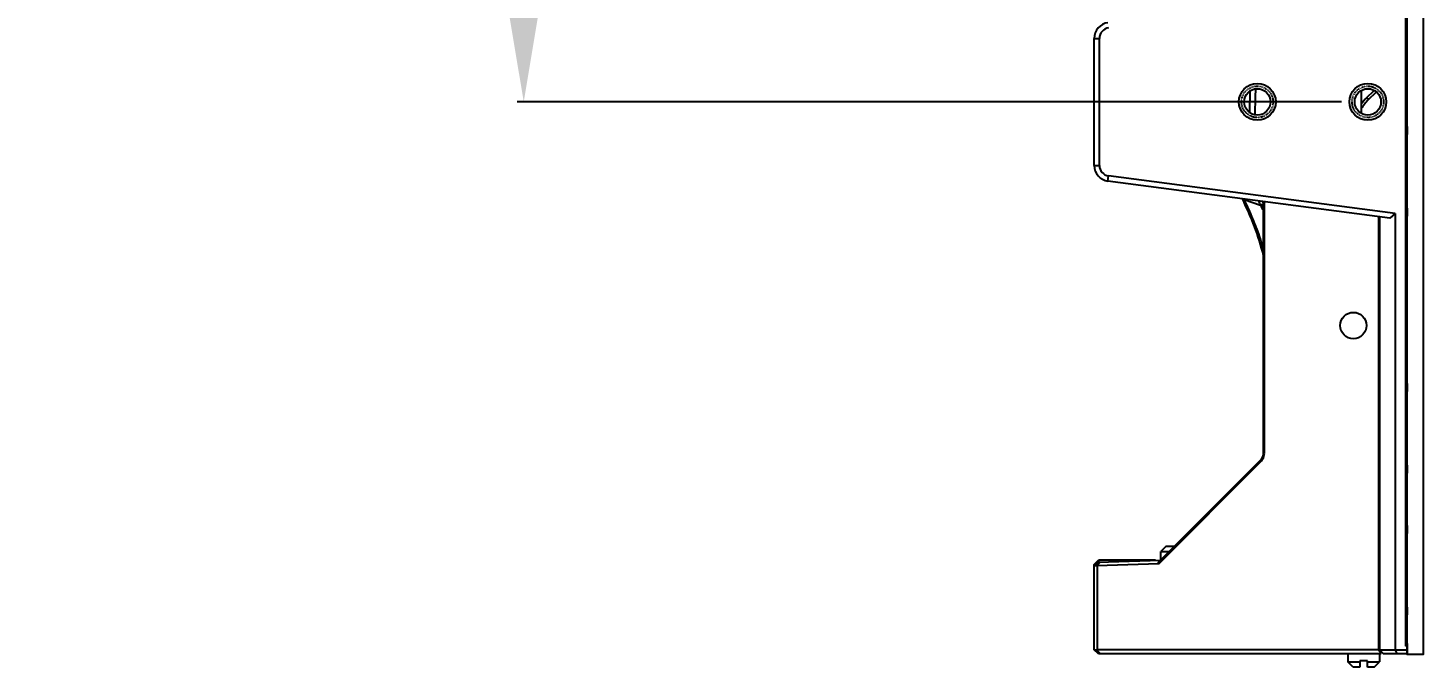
# Model space of a CAD drawing. Header units: millimetres. Extents: x -1070 to 42146, y 1440 to 12921.
# Drawn here: x 5023 to 5288.1, y 2765.4 to 2886.9 of the extents above; entities that cross this region are included whole.
import ezdxf

# ---------------------------------------------------------------- set-up
doc = ezdxf.new("R2010")
doc.units = ezdxf.units.MM
doc.linetypes.add('HIDDEN', pattern=[0.2, 0.1, -0.1])
for name, color, linetype in [('DIM', 4, 'Continuous'), ('DW-PLUS-XIANGTI实线CONTINUOUS', 7, 'Continuous'), ('DW-PLUS-XIANGTI隐藏线HIDDEN', 7, 'Continuous'), ('HOLDER-001实线CONTINUOUS', 7, 'Continuous')]:
    doc.layers.add(name, color=color, linetype=linetype)
doc.styles.get("Standard").update_dxf_attribs({"font": 'arial.ttf'})
doc.dimstyles.new('ISO-200', dxfattribs={"dimtxt": 30, "dimasz": 25, "dimexe": 1.25, "dimexo": 5, "dimgap": 5, "dimtad": 1, "dimtoh": 1, "dimdec": 1, "dimdsep": 46, "dimtxsty": 'Standard', "dimcen": 2.5, "dimadec": 0, "dimazin": 0, "dimtfac": 1, "dimtdec": 1, "dimtmove": 0, "dimatfit": 3, "dimfxl": 1, "dimarcsym": 0})

# ---------------------------------------------------------------- blocks, each defined once
blk = doc.blocks.new('*D136')
at = {"layer": 'Defpoints', "color": 0, "transparency": 16777216}
for p in [(5277.61, 3662.83), (5117.23, 2872.83), (5277.61, 2872.83)]:
    blk.add_point(p, dxfattribs=at)
at = {"layer": 'DIM', "color": 0, "lineweight": -2, "transparency": 16777216}
for p, q in [((5272.61, 3662.83), (5115.98, 3662.83)), ((5117.23, 3637.83), (5117.23, 2897.83)), ((5272.61, 2872.83), (5115.98, 2872.83))]:
    blk.add_line(p, q, dxfattribs=at)
at = {"layer": 'DIM', "color": 0, "transparency": 16777216}
for points in [[(5113.06, 3637.83), (5121.4, 3637.83), (5117.23, 3662.83)], [(5113.06, 2897.83), (5121.4, 2897.83), (5117.23, 2872.83)]]:
    blk.add_solid(points, dxfattribs=at)
at = {"layer": 'DIM', "color": 0, "lineweight": -3, "transparency": 16777216, "insert": (5092.81, 3267.83), "char_height": 30, "attachment_point": 5, "rotation": 90}
blk.add_mtext('790 [2\'-7 1/8"]', dxfattribs=at)

msp = doc.modelspace()

# ---------------------------------------------------------------- linework, layer by layer
at = {"color": 1, "lineweight": -3}
msp.add_lwpolyline([(5285.109, 3767.826), (5288.109, 3767.826), (5288.109, 2767.826), (5285.109, 2767.826)], close=True, dxfattribs=at)
at = {"layer": 'DW-PLUS-XIANGTI实线CONTINUOUS', "color": 7, "lineweight": -3}
for p, q in [((5284.809, 2769.426), (5284.809, 2892.326)), ((5225.609, 2884.901), (5226.609, 2884.901)), ((5225.609, 2860.751), (5225.609, 2884.901)), ((5226.609, 2860.751), (5226.609, 2884.901)), ((5276.409, 2870.647), (5276.409, 2875.004)), ((5277.384, 2873.608), (5278.786, 2875.01)), ((5277.384, 2873.608), (5277.738, 2873.255)), ((5277.738, 2873.255), (5279.166, 2874.683)), ((5285.109, 2868.106), (5284.809, 2868.106)), ((5285.109, 2867.607), (5284.809, 2867.607)), ((5285.109, 2867.106), (5284.809, 2867.106)), ((5285.109, 2866.606), (5284.809, 2866.606)), ((5285.109, 2868.123), (5285.109, 2866.607)), ((5225.609, 2860.751), (5226.609, 2860.751)), ((5228.217, 2857.776), (5228.348, 2858.768)), ((5281.809, 2850.721), (5228.217, 2857.776)), ((5282.809, 2851.598), (5228.348, 2858.768)), ((5254.156, 2854.151), (5254.089, 2854.288)), ((5254.092, 2854.284), (5257.234, 2853.195)), ((5254.224, 2854.014), (5254.156, 2854.151)), ((5257.809, 2806.158), (5257.809, 2853.88)), ((5257.95, 2806.158), (5257.95, 2853.862)), ((5285.109, 2852.639), (5284.809, 2852.639)), ((5285.109, 2852.638), (5285.109, 2851.123)), ((5279.604, 2851.011), (5279.604, 2768.726)), ((5279.809, 2850.984), (5279.809, 2768.726)), ((5282.809, 2851.598), (5281.809, 2850.721)), ((5282.809, 2851.598), (5282.809, 2768.726)), ((5285.109, 2852.139), (5284.809, 2852.139)), ((5285.109, 2851.638), (5284.809, 2851.638)), ((5285.109, 2851.139), (5284.809, 2851.139)), ((5285.109, 2819.278), (5284.809, 2819.278)), ((5285.109, 2818.779), (5284.809, 2818.779)), ((5285.109, 2818.278), (5284.809, 2818.278)), ((5285.109, 2819.295), (5285.109, 2817.779)), ((5285.109, 2817.778), (5284.809, 2817.778)), ((5237.785, 2785.306), (5257.223, 2804.744)), ((5257.223, 2804.744), (5257.223, 2804.402)), ((5257.809, 2806.158), (5257.95, 2806.158)), ((5237.888, 2785.068), (5257.223, 2804.402)), ((5285.109, 2803.811), (5284.809, 2803.811)), ((5285.109, 2803.311), (5284.809, 2803.311)), ((5285.109, 2802.81), (5284.809, 2802.81)), ((5285.109, 2802.311), (5284.809, 2802.311)), ((5285.109, 2803.81), (5285.109, 2802.295)), ((5285.109, 2792.309), (5284.809, 2792.309)), ((5285.109, 2791.81), (5284.809, 2791.81)), ((5285.109, 2792.326), (5285.109, 2790.81)), ((5285.109, 2791.309), (5284.809, 2791.309)), ((5285.109, 2790.809), (5284.809, 2790.809)), ((5239.309, 2788.376), (5238.309, 2787.376)), ((5238.309, 2787.376), (5239.855, 2787.376)), ((5238.309, 2785.763), (5238.309, 2787.376)), ((5239.309, 2788.376), (5240.855, 2788.376)), ((5225.609, 2784.927), (5226.407, 2785.726)), ((5225.609, 2784.547), (5226.381, 2785.346)), ((5225.609, 2768.726), (5225.609, 2784.927)), ((5226.174, 2784.659), (5225.741, 2784.684)), ((5226.776, 2785.36), (5226.096, 2784.656)), ((5237.888, 2785.068), (5226.096, 2784.656)), ((5226.174, 2784.659), (5226.174, 2768.726)), ((5226.381, 2785.346), (5238.24, 2785.761)), ((5237.238, 2785.726), (5226.407, 2785.726)), ((5226.407, 2785.726), (5226.409, 2785.347)), ((5237.888, 2785.068), (5237.785, 2785.306)), ((5285.109, 2776.843), (5284.809, 2776.843)), ((5285.109, 2776.343), (5284.809, 2776.343)), ((5285.109, 2775.842), (5284.809, 2775.842)), ((5285.109, 2776.842), (5285.109, 2775.326)), ((5285.109, 2775.342), (5284.809, 2775.342)), ((5226.409, 2767.926), (5225.609, 2768.726)), ((5226.092, 2768.643), (5225.692, 2768.643)), ((5226.174, 2768.726), (5226.092, 2768.643)), ((5226.809, 2767.926), (5226.092, 2768.643)), ((5279.715, 2768.726), (5226.174, 2768.726)), ((5280.169, 2767.926), (5226.409, 2767.926)), ((5280.169, 2767.926), (5279.604, 2768.726)), ((5279.809, 2768.726), (5285.109, 2768.726)), ((5279.809, 2768.726), (5280.609, 2767.926)), ((5285.109, 2767.926), (5280.609, 2767.926)), ((5282.809, 2768.726), (5283.14, 2767.926)), ((5285.109, 2769.926), (5284.809, 2769.926)), ((5285.109, 2769.426), (5284.809, 2769.426)), ((5285.109, 2769.926), (5285.109, 2767.926))]:
    msp.add_line(p, q, dxfattribs=at)
at = {"layer": 'DW-PLUS-XIANGTI实线CONTINUOUS', "color": 5, "lineweight": -3}
for centre in [(5256.609, 2872.826), (5277.609, 2872.826)]:
    msp.add_circle(centre, 3.5, dxfattribs=at)
at = {"layer": 'DW-PLUS-XIANGTI实线CONTINUOUS', "color": 7, "lineweight": -3}
for centre in [(5256.609, 2872.826), (5277.609, 2872.826)]:
    msp.add_circle(centre, 2.5, dxfattribs=at)
for centre, radius, start, end in [((5228.609, 2884.901), 3, 97.5, 180), ((5228.609, 2884.901), 2, 97.5, 180), ((5488.111, 2868.792), 232.989, 178.51609, 179.51927), ((5483.988, 2867.689), 227.858, 178.10506, 178.57555), ((5284.809, 2866.184), 10.5, 135, 143.77659), ((5444.413, 2868.593), 188.272, 178.55119, 179.44109), ((5284.809, 2866.184), 10, 135, 147.54352), ((5228.609, 2860.751), 3, 180, 262.5), ((5228.609, 2860.751), 2, 180, 262.5), ((5204.609, 2829.727), 55, 14.67632, 26.65168), ((5205.034, 2829.389), 55.009, 24.79454, 26.59226), ((5205.104, 2829.421), 54.932, 20.58498, 24.79473), ((5268.938, 2859.87), 13.471, 205.77242, 206.44483), ((5212.635, 2828.338), 51.061, 27.74104, 29.13492), ((5269.827, 2859.685), 13.526, 205.28225, 207.26947), ((5205.238, 2829.474), 54.788, 16.30986, 20.58339), ((5204.609, 2829.727), 55, 14.67632, 18.09142), ((5255.809, 2806.158), 2, 315, 0), ((5255.399, 2806.175), 2.552, 345.02296, 355.90149), ((5255.55, 2806.163), 2.4, 355.92506, 359.87799)]:
    msp.add_arc(centre, radius, start, end, dxfattribs=at)
msp.add_ellipse((5274.858, 2830.326), major_axis=(0, 2.5), ratio=1, dxfattribs=at)
for points, knots in [([(5253.765, 2854.398), (5253.794, 2854.34), (5253.854, 2854.221), (5253.965, 2854.135), (5254.029, 2854.111)], [0, 0, 0, 0, 0.4872114, 1, 1, 1, 1]), ([(5254.029, 2854.111), (5254.061, 2854.099), (5254.137, 2854.082), (5254.214, 2854.082), (5254.256, 2854.085)], [0, 0, 0, 0, 0.4524219, 1, 1, 1, 1])]:
    msp.add_open_spline(points, degree=3, knots=knots, dxfattribs=at)
for points in [[(5256.876, 2853.871), (5256.99, 2853.643), (5257.11, 2853.418), (5257.234, 2853.195)], [(5257.232, 2853.199), (5257.206, 2853.4), (5257.62, 2853.318), (5257.807, 2853.397)], [(5257.223, 2804.402), (5257.526, 2804.705), (5257.753, 2805.102), (5257.864, 2805.516)]]:
    msp.add_open_spline(points, degree=3, dxfattribs=at)
at = {"layer": 'DW-PLUS-XIANGTI隐藏线HIDDEN', "color": 5, "linetype": 'HIDDEN', "lineweight": -3}
for centre in [(5256.609, 2872.826), (5277.609, 2872.826)]:
    msp.add_circle(centre, 3, dxfattribs=at)
at = {"layer": 'HOLDER-001实线CONTINUOUS', "color": 7, "lineweight": -3}
for p, q in [((5273.809, 2767.926), (5273.809, 2766.426)), ((5279.809, 2767.926), (5279.809, 2766.426)), ((5273.809, 2766.426), (5276.109, 2766.426)), ((5274.809, 2765.426), (5273.809, 2766.426)), ((5276.109, 2765.426), (5274.809, 2765.426)), ((5277.559, 2766.626), (5276.109, 2766.626)), ((5276.109, 2766.626), (5276.109, 2765.426)), ((5277.559, 2765.426), (5277.559, 2766.626)), ((5277.559, 2766.426), (5279.809, 2766.426)), ((5278.809, 2765.426), (5277.559, 2765.426)), ((5278.809, 2765.426), (5279.809, 2766.426))]:
    msp.add_line(p, q, dxfattribs=at)

# ---------------------------------------------------------------- dimensions: what is measured, and where the dimension line sits
at = {"layer": 'DIM', "color": 7, "lineweight": -3}
dim = msp.add_linear_dim(base=(5117.229, 2872.826), p1=(5277.609, 3662.826), p2=(5277.609, 2872.826), angle=90, dimstyle='ISO-200', dxfattribs=at)
dim.commit()
dim.dimension.update_dxf_attribs({"geometry": '*D136', "text_midpoint": (5092.809, 3267.826)})

doc.saveas('drawing.dxf')
